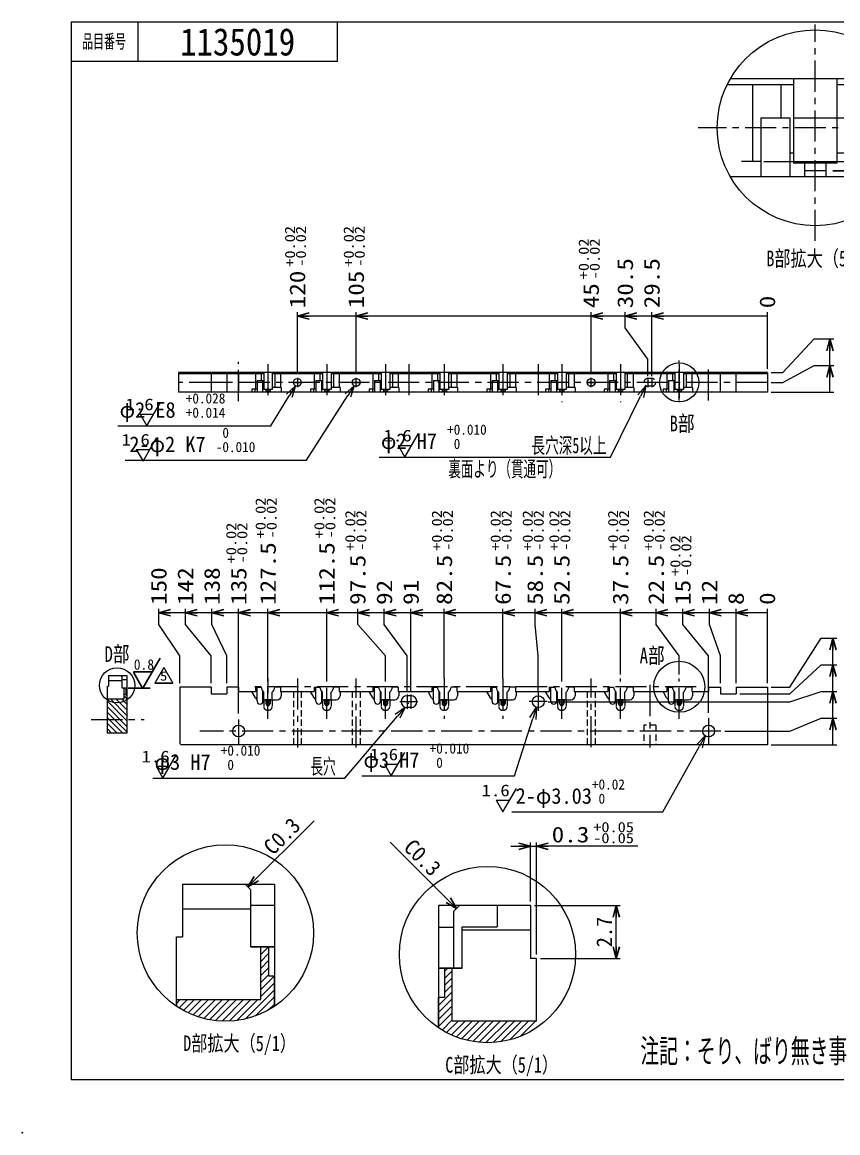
# Model space of a CAD drawing. Header units: millimetres. Extents: x -188 to 219, y -517 to -234.
# Drawn here: x -188.3 to 20, y -517.2 to -233.7 of the extents above; entities that cross this region are included whole.
import ezdxf
from ezdxf.enums import TextEntityAlignment as Align

# ---------------------------------------------------------------- set-up
doc = ezdxf.new("R2010")
doc.units = ezdxf.units.MM
doc.header["$LTSCALE"] = 0.25
doc.header["$PDSIZE"] = 1
doc.linetypes.add('CENTER', pattern=[50.8, 31.75, -6.35, 6.35, -6.35])
doc.linetypes.add('DASHED2', pattern=[9.525, 6.35, -3.175])
for name, color, linetype in [('Layer0020', 7, 'Continuous'), ('Layer0021', 7, 'Continuous'), ('Layer0080', 7, 'Continuous'), ('Layer0124', 7, 'Continuous'), ('Layer0208', 7, 'Continuous'), ('Layer0213', 7, 'Continuous'), ('Layer0224', 7, 'Continuous'), ('Layer0229', 7, 'Continuous'), ('ZUWAKU', 7, 'Continuous')]:
    doc.layers.add(name, color=color, linetype=linetype)
doc.styles.add('dcStyle1', font='', dxfattribs={"width": 0.952381})
doc.styles.add('dcStyle2', font='', dxfattribs={"width": 0.462})
doc.styles.get('dcStyle1').set_extended_font_data('SimSun')
doc.styles.get('dcStyle2').set_extended_font_data('SimSun')

# ---------------------------------------------------------------- blocks, each defined once
blk = doc.blocks.new('_OPEN30')
at = {"color": 0, "linetype": 'ByBlock', "lineweight": -2}
for p, q in [((-1, 0.267949), (0, 0)), ((0, 0), (-1, -0.267949)), ((0, 0), (-1, 0))]:
    blk.add_line(p, q, dxfattribs=at)

msp = doc.modelspace()

# ---------------------------------------------------------------- hatches: boundary and pattern name
h = msp.add_hatch()
h.set_pattern_fill('ANSI31', color=256, scale=0.1, style=0)
edge = h.paths.add_edge_path()
edge.add_line((-126.26, -406.62), (-124.76, -406.62))
edge.add_arc((-124.76, -406.82), 0.2, 90, 180)
edge.add_line((-124.96, -406.82), (-124.96, -407.56))
edge.add_arc((-125.51, -407.56), 0.55, -180, 0, ccw=False)
edge.add_line((-126.06, -407.56), (-126.06, -406.82))
edge.add_arc((-126.26, -406.82), 0.2, 0, 90)
h = msp.add_hatch()
h.set_pattern_fill('ANSI31', color=256, scale=0.1, style=0)
edge = h.paths.add_edge_path()
edge.add_line((-111.26, -406.62), (-109.76, -406.62))
edge.add_arc((-109.76, -406.82), 0.2, 90, 180)
edge.add_line((-109.96, -406.82), (-109.96, -407.56))
edge.add_arc((-110.51, -407.56), 0.55, -180, 0, ccw=False)
edge.add_line((-111.06, -407.56), (-111.06, -406.82))
edge.add_arc((-111.26, -406.82), 0.2, 0, 90)
h = msp.add_hatch()
h.set_pattern_fill('ANSI31', color=256, scale=0.1, style=0)
edge = h.paths.add_edge_path()
edge.add_line((-96.26, -406.62), (-94.76, -406.62))
edge.add_arc((-94.76, -406.82), 0.2, 90, 180)
edge.add_line((-94.96, -406.82), (-94.96, -407.56))
edge.add_arc((-95.51, -407.56), 0.55, -180, 0, ccw=False)
edge.add_line((-96.06, -407.56), (-96.06, -406.82))
edge.add_arc((-96.26, -406.82), 0.2, 0, 90)
h = msp.add_hatch()
h.set_pattern_fill('ANSI31', color=256, scale=0.1, style=0)
edge = h.paths.add_edge_path()
edge.add_line((-81.26, -406.62), (-79.76, -406.62))
edge.add_arc((-79.76, -406.82), 0.2, 90, 180)
edge.add_line((-79.96, -406.82), (-79.96, -407.56))
edge.add_arc((-80.51, -407.56), 0.55, -180, 0, ccw=False)
edge.add_line((-81.06, -407.56), (-81.06, -406.82))
edge.add_arc((-81.26, -406.82), 0.2, 0, 90)
h = msp.add_hatch()
h.set_pattern_fill('ANSI31', color=256, scale=0.1, style=0)
edge = h.paths.add_edge_path()
edge.add_line((-66.26, -406.62), (-64.76, -406.62))
edge.add_arc((-64.76, -406.82), 0.2, 90, 180)
edge.add_line((-64.96, -406.82), (-64.96, -407.56))
edge.add_arc((-65.51, -407.56), 0.55, -180, 0, ccw=False)
edge.add_line((-66.06, -407.56), (-66.06, -406.82))
edge.add_arc((-66.26, -406.82), 0.2, 0, 90)
h = msp.add_hatch()
h.set_pattern_fill('ANSI31', color=256, scale=0.1, style=0)
edge = h.paths.add_edge_path()
edge.add_line((-51.38, -406.62), (-49.76, -406.62))
edge.add_arc((-49.76, -406.82), 0.2, 90, 180)
edge.add_arc((-51.26, -406.82), 0.2, 0, 90)
edge.add_line((-51.06, -406.82), (-51.06, -407.56))
edge.add_line((-49.96, -406.82), (-49.96, -407.56))
edge.add_arc((-50.51, -407.56), 0.55, 180, 360)
h = msp.add_hatch()
h.set_pattern_fill('ANSI31', color=256, scale=0.1, style=0)
edge = h.paths.add_edge_path()
edge.add_line((-36.26, -406.62), (-34.76, -406.62))
edge.add_arc((-34.76, -406.82), 0.2, 90, 180)
edge.add_line((-34.96, -406.82), (-34.96, -407.56))
edge.add_arc((-35.51, -407.56), 0.55, -180, 0, ccw=False)
edge.add_line((-36.06, -407.56), (-36.06, -406.82))
edge.add_arc((-36.26, -406.82), 0.2, 0, 90)
h = msp.add_hatch()
h.set_pattern_fill('ANSI31', color=256, scale=0.1, style=0)
edge = h.paths.add_edge_path()
edge.add_line((-21.26, -406.62), (-19.76, -406.62))
edge.add_arc((-19.76, -406.82), 0.2, 90, 180)
edge.add_line((-19.96, -406.82), (-19.96, -407.56))
edge.add_arc((-20.51, -407.56), 0.55, -180, 0, ccw=False)
edge.add_line((-21.06, -407.56), (-21.06, -406.82))
edge.add_arc((-21.26, -406.82), 0.2, 0, 90)
at = {"layer": 'Layer0208'}
h = msp.add_hatch(dxfattribs=at)
h.set_pattern_fill('ANSI31', color=256, scale=0.4, style=0)
h.set_pattern_definition([(45, (-530.115, -367.8839), (-0.8980256, 0.8980256), [])])
h.paths.add_polyline_path([(-123.88, -484.88), (-123.88, -477.12), (-125.38, -477.12), (-125.38, -469.67), (-127.38, -469.67), (-127.38, -483.17), (-148.88, -483.17), (-148.88, -484.88, 0.303337)])
h = msp.add_hatch(dxfattribs=at)
h.set_pattern_fill('ANSI31', color=256, scale=0.4, style=0)
h.set_pattern_definition([(45, (-538.2065, -373.3775), (-0.8980256, 0.8980256), [])])
h.paths.add_polyline_path([(-78.47, -475.17), (-80.47, -475.17), (-80.47, -482.62), (-81.97, -482.62), (-81.97, -490.37, 0.303337), (-56.97, -490.37), (-56.97, -488.67), (-78.47, -488.67)])

# ---------------------------------------------------------------- linework, layer by layer
at = {"color": 0, "linetype": 'Continuous', "lineweight": 13}
for p, q in [((-118.01, -323.42), (-118.01, -307.69)), ((-103.01, -308.69), (-118.01, -308.69)), ((-103.01, -323.42), (-103.01, -307.69)), ((-43.01, -308.69), (-103.01, -308.69)), ((-43.01, -323.42), (-43.01, -307.69)), ((-34.31, -308.69), (-43.01, -308.69)), ((-34.31, -311.69), (-34.31, -307.69)), ((-27.51, -308.69), (-34.31, -308.69)), ((-27.51, -324), (-27.51, -307.69)), ((1.99, -308.69), (-27.51, -308.69)), ((1.99, -322.12), (1.99, -307.69)), ((-28.51, -319.69), (-34.31, -311.69)), ((5.98, -323.12), (13.98, -314.52)), ((13.98, -314.52), (18.98, -314.52)), ((17.98, -321.32), (17.98, -314.52)), ((-28.51, -324), (-28.51, -319.69)), ((-140.01, -323.12), (-140.01, -328.12)), ((-135.98, -323.12), (-135.98, -328.12)), ((-133.01, -323.12), (-133.01, -328.12)), ((-126.61, -323.12), (-126.61, -327.42)), ((-124.41, -323.12), (-124.41, -327.42)), ((-111.61, -323.12), (-111.61, -327.42)), ((-109.41, -323.12), (-109.41, -327.42)), ((-96.61, -323.12), (-96.61, -327.42)), ((-94.41, -323.12), (-94.41, -327.42)), ((-81.61, -323.12), (-81.61, -327.42)), ((-79.41, -323.12), (-79.41, -327.42)), ((-66.61, -323.12), (-66.61, -327.42)), ((-64.41, -323.12), (-64.41, -327.42)), ((-51.61, -323.12), (-51.61, -327.42)), ((-49.41, -323.12), (-49.41, -327.42)), ((-36.61, -323.12), (-36.61, -327.42)), ((-34.41, -323.12), (-34.41, -327.42)), ((-21.61, -323.12), (-21.61, -327.42)), ((-19.41, -323.12), (-19.41, -327.42)), ((2.99, -323.12), (5.98, -323.12)), ((5.98, -325.62), (13.98, -321.32)), ((13.98, -321.32), (18.98, -321.32)), ((17.98, -328.12), (17.98, -321.32)), ((-126.61, -323.42), (-148.37, -323.42)), ((-128.71, -323.42), (-128.71, -327.35)), ((-128.29, -325.12), (-126.79, -325.12)), ((-128.29, -325.12), (-128.29, -328.12)), ((-127.26, -323.42), (-127.26, -325.12)), ((-126.79, -328.12), (-126.79, -325.12)), ((-111.61, -323.42), (-124.41, -323.42)), ((-123.76, -323.42), (-123.76, -326.92)), ((-122.31, -323.42), (-122.31, -326.92)), ((-118.1, -325.62), (-117.92, -325.62)), ((-118.01, -325.71), (-118.01, -325.53)), ((-113.71, -323.42), (-113.71, -327.35)), ((-113.29, -325.12), (-111.79, -325.12)), ((-113.29, -325.12), (-113.29, -328.12)), ((-112.26, -323.42), (-112.26, -325.12)), ((-111.79, -328.12), (-111.79, -325.12)), ((-96.61, -323.42), (-109.41, -323.42)), ((-108.76, -323.42), (-108.76, -326.92)), ((-107.31, -323.42), (-107.31, -326.92)), ((-103.1, -325.62), (-102.92, -325.62)), ((-103.01, -325.71), (-103.01, -325.53)), ((-98.71, -323.42), (-98.71, -327.35)), ((-98.29, -325.12), (-96.79, -325.12)), ((-98.29, -325.12), (-98.29, -328.12)), ((-97.26, -323.42), (-97.26, -325.12)), ((-96.79, -328.12), (-96.79, -325.12)), ((-81.61, -323.42), (-94.41, -323.42)), ((-93.76, -323.42), (-93.76, -326.92)), ((-92.31, -323.42), (-92.31, -326.92)), ((-83.71, -323.42), (-83.71, -327.35)), ((-83.29, -325.12), (-81.79, -325.12)), ((-83.29, -325.12), (-83.29, -328.12)), ((-82.26, -323.42), (-82.26, -325.12)), ((-81.79, -328.12), (-81.79, -325.12)), ((-66.61, -323.42), (-79.41, -323.42)), ((-78.76, -323.42), (-78.76, -326.92)), ((-77.31, -323.42), (-77.31, -326.92)), ((-68.71, -323.42), (-68.71, -327.35)), ((-68.29, -325.12), (-66.79, -325.12)), ((-68.29, -325.12), (-68.29, -328.12)), ((-67.26, -323.42), (-67.26, -325.12)), ((-66.79, -328.12), (-66.79, -325.12)), ((-51.61, -323.42), (-64.41, -323.42)), ((-63.76, -323.42), (-63.76, -326.92)), ((-62.31, -323.42), (-62.31, -326.92)), ((-53.71, -323.42), (-53.71, -327.35)), ((-53.29, -325.12), (-51.79, -325.12)), ((-53.29, -325.12), (-53.29, -328.12)), ((-52.26, -323.42), (-52.26, -325.12)), ((-51.79, -328.12), (-51.79, -325.12)), ((-36.61, -323.42), (-49.41, -323.42)), ((-48.76, -323.42), (-48.76, -326.92)), ((-47.31, -323.42), (-47.31, -326.92)), ((-38.71, -323.42), (-38.71, -327.35)), ((-38.29, -325.12), (-36.79, -325.12)), ((-38.29, -325.12), (-38.29, -328.12)), ((-37.26, -323.42), (-37.26, -325.12)), ((-36.79, -328.12), (-36.79, -325.12)), ((-21.61, -323.42), (-34.41, -323.42)), ((-33.76, -323.42), (-33.76, -326.92)), ((-32.31, -323.42), (-32.31, -326.92)), ((-28.67, -325.58), (-28.49, -325.58)), ((-28.58, -325.67), (-28.58, -325.49)), ((-23.71, -323.42), (-23.71, -327.35)), ((-23.29, -325.12), (-21.79, -325.12)), ((-23.29, -325.12), (-23.29, -328.12)), ((-22.26, -323.42), (-22.26, -325.12)), ((-21.79, -328.12), (-21.79, -325.12)), ((1.99, -323.42), (-19.41, -323.42)), ((-18.76, -323.42), (-18.76, -326.92)), ((-17.31, -323.42), (-17.31, -326.92)), ((-13.01, -328.12), (-13.01, -323.42)), ((-10.01, -328.12), (-10.01, -323.42)), ((-5.98, -328.12), (-5.98, -323.42)), ((2.99, -325.62), (5.98, -325.62)), ((-128.29, -327.35), (-129.65, -327.35)), ((-126.61, -326.92), (-126.79, -326.92)), ((-124.41, -327.42), (-126.61, -327.42)), ((-126.06, -327.42), (-126.06, -328.12)), ((-124.96, -327.42), (-124.96, -328.12)), ((-122.11, -326.92), (-124.41, -326.92)), ((-122.11, -326.92), (-122.11, -328.12)), ((-113.29, -327.35), (-114.65, -327.35)), ((-111.61, -326.92), (-111.79, -326.92)), ((-109.41, -327.42), (-111.61, -327.42)), ((-111.06, -327.42), (-111.06, -328.12)), ((-109.96, -327.42), (-109.96, -328.12)), ((-107.11, -326.92), (-109.41, -326.92)), ((-107.11, -326.92), (-107.11, -328.12)), ((-98.29, -327.35), (-99.65, -327.35)), ((-96.61, -326.92), (-96.79, -326.92)), ((-94.41, -327.42), (-96.61, -327.42)), ((-96.06, -327.42), (-96.06, -328.12)), ((-94.96, -327.42), (-94.96, -328.12)), ((-92.11, -326.92), (-94.41, -326.92)), ((-92.11, -326.92), (-92.11, -328.12)), ((-83.29, -327.35), (-84.65, -327.35)), ((-81.61, -326.92), (-81.79, -326.92)), ((-79.41, -327.42), (-81.61, -327.42)), ((-81.06, -327.42), (-81.06, -328.12)), ((-79.96, -327.42), (-79.96, -328.12)), ((-77.11, -326.92), (-79.41, -326.92)), ((-77.11, -326.92), (-77.11, -328.12)), ((-68.29, -327.35), (-69.65, -327.35)), ((-66.61, -326.92), (-66.79, -326.92)), ((-64.41, -327.42), (-66.61, -327.42)), ((-66.06, -327.42), (-66.06, -328.12)), ((-64.96, -327.42), (-64.96, -328.12)), ((-62.11, -326.92), (-64.41, -326.92)), ((-62.11, -326.92), (-62.11, -328.12)), ((-53.29, -327.35), (-54.65, -327.35)), ((-51.61, -326.92), (-51.79, -326.92)), ((-49.41, -327.42), (-51.61, -327.42)), ((-51.06, -327.42), (-51.06, -328.12)), ((-49.96, -327.42), (-49.96, -328.12)), ((-47.11, -326.92), (-49.41, -326.92)), ((-47.11, -326.92), (-47.11, -328.12)), ((-38.29, -327.35), (-39.65, -327.35)), ((-36.61, -326.92), (-36.79, -326.92)), ((-34.41, -327.42), (-36.61, -327.42)), ((-36.06, -327.42), (-36.06, -328.12)), ((-34.96, -327.42), (-34.96, -328.12)), ((-32.11, -326.92), (-34.41, -326.92)), ((-32.11, -326.92), (-32.11, -328.12)), ((-23.29, -327.35), (-24.65, -327.35)), ((-21.61, -326.92), (-21.79, -326.92)), ((-19.41, -327.42), (-21.61, -327.42)), ((-21.06, -327.42), (-21.06, -328.12)), ((-19.96, -327.42), (-19.96, -328.12)), ((-17.11, -326.92), (-19.41, -326.92)), ((-17.11, -326.92), (-17.11, -328.12)), ((2.99, -328.12), (18.98, -328.12)), ((-156.42, -336.73), (-152.95, -330.73)), ((-124.82, -336.73), (-120.1, -329.03)), ((-115.67, -345.5), (-105.16, -328.99)), ((-38.09, -344.7), (-30.36, -329.16)), ((-158.15, -333.73), (-156.42, -336.73)), ((-158.15, -333.73), (-154.69, -333.73)), ((-163.87, -336.73), (-124.82, -336.73)), ((-157.41, -345.75), (-153.95, -339.75)), ((-90.54, -344.7), (-87.07, -338.7)), ((-159.14, -342.75), (-157.41, -345.75)), ((-159.14, -342.75), (-155.68, -342.75)), ((-92.27, -341.7), (-90.54, -344.7)), ((-92.27, -341.7), (-88.81, -341.7)), ((-162.02, -345.5), (-115.67, -345.5)), ((-97.11, -344.7), (-38.09, -344.7)), ((-153.41, -387.42), (-153.41, -383.42)), ((-146.61, -384.42), (-153.41, -384.42)), ((-146.61, -387.42), (-146.61, -383.42)), ((-139.81, -384.42), (-146.61, -384.42)), ((-139.81, -387.42), (-139.81, -383.42)), ((-133.01, -384.42), (-139.81, -384.42)), ((-133.01, -410.13), (-133.01, -383.42)), ((-125.51, -384.42), (-133.01, -384.42)), ((-125.51, -401.19), (-125.51, -383.42)), ((-110.51, -384.42), (-125.51, -384.42)), ((-110.51, -401.19), (-110.51, -383.42)), ((-102.61, -384.42), (-110.51, -384.42)), ((-102.61, -387.42), (-102.61, -383.42)), ((-95.81, -384.42), (-102.61, -384.42)), ((-95.81, -387.42), (-95.81, -383.42)), ((-89.01, -384.42), (-95.81, -384.42)), ((-89.01, -404.32), (-89.01, -383.42)), ((-80.51, -384.42), (-89.01, -384.42)), ((-80.51, -401.19), (-80.51, -383.42)), ((-65.51, -384.42), (-80.51, -384.42)), ((-65.51, -401.19), (-65.51, -383.42)), ((-57.31, -384.42), (-65.51, -384.42)), ((-57.31, -387.42), (-57.31, -383.42)), ((-50.51, -384.42), (-57.31, -384.42)), ((-50.51, -401.19), (-50.51, -383.42)), ((-35.51, -384.42), (-50.51, -384.42)), ((-35.51, -400.19), (-35.51, -383.42)), ((-26.41, -384.42), (-35.51, -384.42)), ((-26.41, -387.42), (-26.41, -383.42)), ((-19.61, -384.42), (-26.41, -384.42)), ((-19.61, -387.42), (-19.61, -383.42)), ((-12.81, -384.42), (-19.61, -384.42)), ((-12.81, -387.42), (-12.81, -383.42)), ((-6.01, -384.42), (-12.81, -384.42)), ((-6.01, -402.42), (-6.01, -383.42)), ((1.99, -384.42), (-6.01, -384.42)), ((1.99, -402.42), (1.99, -383.42)), ((-148.01, -395.42), (-153.41, -387.42)), ((-140.01, -395.42), (-146.61, -387.42)), ((-136.01, -395.42), (-139.81, -387.42)), ((-95.51, -395.42), (-102.61, -387.42)), ((-90.01, -395.42), (-95.81, -387.42)), ((-56.51, -395.42), (-57.31, -387.42)), ((-20.51, -395.42), (-26.41, -387.42)), ((-13.01, -395.42), (-19.61, -387.42)), ((-10.01, -395.42), (-12.81, -387.42)), ((7.75, -403.42), (15.75, -390.92)), ((15.75, -390.92), (19.75, -390.92)), ((18.75, -397.72), (18.75, -390.92)), ((-148.01, -402.42), (-148.01, -395.42)), ((-140.01, -402.42), (-140.01, -395.42)), ((-136.01, -402.42), (-136.01, -395.42)), ((-95.51, -401.19), (-95.51, -395.42)), ((-90.01, -404.32), (-90.01, -395.42)), ((-56.51, -404.32), (-56.51, -395.42)), ((-20.51, -400.19), (-20.51, -395.42)), ((-13.01, -409.97), (-13.01, -395.42)), ((-10.01, -402.42), (-10.01, -395.42)), ((7.75, -405.12), (15.75, -397.72)), ((15.75, -397.72), (19.75, -397.72)), ((18.75, -404.52), (18.75, -397.72)), ((-161.53, -401.58), (-162.73, -401.58)), ((-166.53, -403.18), (-166.23, -403.18)), ((-5.01, -405.12), (7.75, -405.12)), ((2.99, -403.42), (7.75, -403.42)), ((7.75, -407.12), (15.75, -404.52)), ((15.75, -404.52), (19.75, -404.52)), ((18.75, -411.32), (18.75, -404.52)), ((-89.69, -407.47), (-89.51, -407.47)), ((-89.6, -407.56), (-89.6, -407.38)), ((-56.6, -407.1), (-56.42, -407.1)), ((-56.51, -407.19), (-56.51, -407.01)), ((-54.01, -407.12), (7.75, -407.12)), ((-105.88, -426.62), (-92.45, -410.82)), ((-62.55, -426.09), (-57.88, -411.4)), ((7.75, -414.62), (15.75, -411.32)), ((15.75, -411.32), (19.75, -411.32)), ((18.75, -418.12), (18.75, -411.32)), ((-8.89, -414.62), (7.75, -414.62)), ((2.99, -418.12), (19.75, -418.12)), ((-152.34, -426.62), (-148.87, -420.62)), ((-94.02, -426.09), (-90.56, -420.09)), ((-154.07, -423.62), (-152.34, -426.62)), ((-154.07, -423.62), (-150.61, -423.62)), ((-95.75, -423.09), (-94.02, -426.09)), ((-95.75, -423.09), (-92.29, -423.09)), ((-154.9, -426.62), (-105.88, -426.62)), ((-101.57, -426.09), (-62.55, -426.09)), ((-65.53, -435.27), (-62.06, -429.27)), ((-67.26, -432.27), (-65.53, -435.27)), ((-67.26, -432.27), (-63.79, -432.27))]:
    msp.add_line(p, q, dxfattribs=at)
at = {"color": 0, "linetype": 'CENTER', "lineweight": 13}
for p, q in [((-125.51, -320.93), (-125.51, -330.37)), ((-110.51, -320.93), (-110.51, -330.37)), ((-95.51, -320.93), (-95.51, -330.37)), ((-89.51, -320.93), (-89.51, -330.37)), ((-80.51, -320.93), (-80.51, -330.37)), ((-65.51, -320.93), (-65.51, -330.37)), ((-56.51, -320.93), (-56.51, -330.37)), ((-50.51, -320.93), (-50.51, -330.63)), ((-35.51, -320.93), (-35.51, -330.63)), ((-35.51, -320.93), (-35.51, -330.63)), ((-20.51, -320.93), (-20.51, -330.63)), ((-16.15, -403.32), (-130.36, -403.32))]:
    msp.add_line(p, q, dxfattribs=at)
for p, q in [((-157.44, -403.68), (-153.02, -396.02)), ((-155.02, -399.49), (-159.86, -399.49)), ((-159.86, -399.62), (-157.44, -403.81)), ((-161.18, -403.68), (-155.63, -403.68)), ((-126.26, -406.62), (-124.76, -406.62)), ((-111.26, -406.62), (-109.76, -406.62)), ((-96.26, -406.62), (-94.76, -406.62)), ((-81.26, -406.62), (-79.76, -406.62)), ((-66.26, -406.62), (-64.76, -406.62)), ((-51.38, -406.62), (-49.76, -406.62)), ((-36.26, -406.62), (-34.76, -406.62)), ((-21.26, -406.62), (-19.76, -406.62))]:
    msp.add_line(p, q)
at = {"color": 0, "linetype": 'DASHED2', "lineweight": 13}
msp.add_line((-26.51, -413.12), (-29.51, -413.12), dxfattribs=at)
at = {"color": 0, "linetype": 'Continuous', "lineweight": 13}
for centre, radius in [((-20.51, -325.62), 5), ((-20.51, -403.32), 6.5), ((-164.04, -402.95), 4.5)]:
    msp.add_circle(centre, radius, dxfattribs=at)
for centre in [(-127.54, -407.02), (-112.54, -407.02), (-97.54, -407.02), (-82.54, -407.02), (-67.54, -407.02), (-52.54, -407.02), (-37.54, -407.02), (-22.54, -407.02)]:
    msp.add_arc(centre, 0.75, 180, 0, dxfattribs=at)
at = {"layer": 'Layer0020', "color": 0, "linetype": 'CENTER', "lineweight": 13}
for p, q in [((-90.01, -405.32), (-90.01, -408.92)), ((-89.01, -405.32), (-89.01, -408.92)), ((-87.21, -407.12), (-91.81, -407.12))]:
    msp.add_line(p, q, dxfattribs=at)
at = {"layer": 'Layer0020', "color": 0, "linetype": 'Continuous', "lineweight": 18}
for p, q in [((-89.01, -405.62), (-90.01, -405.62)), ((-89.01, -408.62), (-90.01, -408.62))]:
    msp.add_line(p, q, dxfattribs=at)
for centre, start, end in [((-90.01, -407.12), 90, 270), ((-89.01, -407.12), 270, 90)]:
    msp.add_arc(centre, 1.5, start, end, dxfattribs=at)
at = {"layer": 'Layer0021', "color": 0, "linetype": 'CENTER', "lineweight": 13}
for p, q in [((-133.01, -330.37), (-133.01, -320.35)), ((-20.51, -330.24), (-20.51, -320)), ((-20.51, -321.67), (-20.51, -330.24)), ((-13.01, -330.24), (-13.01, -320.83)), ((-134.78, -325.62), (-140.87, -325.62)), ((-119.21, -325.62), (-116.81, -325.62)), ((-118.01, -324.42), (-118.01, -326.82)), ((-104.21, -325.62), (-101.81, -325.62)), ((-103.01, -326.82), (-103.01, -324.42)), ((-44.21, -325.62), (-41.81, -325.62)), ((-43.01, -326.82), (-43.01, -324.42)), ((-26.31, -325.62), (-29.71, -325.62)), ((-28.51, -324.42), (-28.51, -326.82)), ((-27.51, -324.42), (-27.51, -326.82)), ((-125.51, -401.19), (-125.51, -405.04)), ((-56.51, -404.78), (-56.51, -409.42)), ((-54.19, -407.1), (-58.83, -407.1)), ((-170.62, -411.68), (-157.13, -411.68)), ((-133.01, -411.63), (-133.01, -418.12)), ((-13.01, -411.32), (-13.01, -418.12)), ((-9.89, -414.62), (-142.9, -414.62))]:
    msp.add_line(p, q, dxfattribs=at)
at = {"layer": 'Layer0021', "color": 0, "linetype": 'DASHED2', "lineweight": 18}
for p, q in [((-27.51, -324.62), (-28.51, -324.62)), ((-27.51, -326.62), (-28.51, -326.62)), ((-119.01, -404.52), (-119.01, -418.12)), ((-117.01, -404.52), (-117.01, -418.12)), ((-104.01, -404.52), (-104.01, -418.12)), ((-102.01, -404.52), (-102.01, -418.12)), ((-44.01, -404.52), (-44.01, -418.12)), ((-42.01, -404.52), (-42.01, -418.12)), ((-126.61, -406.62), (-126.61, -408.32)), ((-124.41, -406.62), (-124.41, -408.32)), ((-111.61, -406.62), (-111.61, -408.32)), ((-109.41, -406.62), (-109.41, -408.32)), ((-96.61, -406.62), (-96.61, -408.32)), ((-94.41, -406.62), (-94.41, -408.32)), ((-81.61, -406.62), (-81.61, -408.32)), ((-79.41, -406.62), (-79.41, -408.32)), ((-66.61, -406.62), (-66.61, -408.32)), ((-64.41, -406.62), (-64.41, -408.32)), ((-51.61, -406.62), (-51.61, -408.32)), ((-49.41, -406.62), (-49.41, -408.32)), ((-36.61, -406.62), (-36.61, -408.32)), ((-34.41, -406.62), (-34.41, -408.32)), ((-21.61, -406.62), (-21.61, -408.32)), ((-19.41, -406.62), (-19.41, -408.32)), ((-125.41, -409.32), (-125.61, -409.32)), ((-110.41, -409.32), (-110.61, -409.32)), ((-95.41, -409.32), (-95.61, -409.32)), ((-80.41, -409.32), (-80.61, -409.32)), ((-65.41, -409.32), (-65.61, -409.32)), ((-50.41, -409.32), (-50.61, -409.32)), ((-35.41, -409.32), (-35.61, -409.32)), ((-20.41, -409.32), (-20.61, -409.32)), ((-29.51, -413.12), (-29.51, -418.12)), ((-26.51, -413.12), (-26.51, -418.12))]:
    msp.add_line(p, q, dxfattribs=at)
at = {"layer": 'Layer0021', "color": 0, "linetype": 'Continuous', "lineweight": 13}
for p, q in [((-129.65, -327.35), (-129.65, -328.12)), ((-128.86, -327.35), (-128.86, -328.12)), ((-114.65, -327.35), (-114.65, -328.12)), ((-113.86, -327.35), (-113.86, -328.12)), ((-99.65, -327.35), (-99.65, -328.12)), ((-98.86, -327.35), (-98.86, -328.12)), ((-84.65, -327.35), (-84.65, -328.12)), ((-83.86, -327.35), (-83.86, -328.12)), ((-69.65, -327.35), (-69.65, -328.12)), ((-68.86, -327.35), (-68.86, -328.12)), ((-54.65, -327.35), (-54.65, -328.12)), ((-53.86, -327.35), (-53.86, -328.12)), ((-39.65, -327.35), (-39.65, -328.12)), ((-38.86, -327.35), (-38.86, -328.12)), ((-24.65, -327.35), (-24.65, -328.12)), ((-23.86, -327.35), (-23.86, -328.12)), ((-166.23, -400.48), (-161.53, -400.48)), ((-166.23, -400.48), (-166.23, -403.18)), ((-166.23, -401.74), (-162.73, -401.74)), ((-140.01, -403.42), (-140.01, -405.12)), ((-140.01, -405.12), (-136.01, -405.12)), ((-136.01, -403.42), (-136.01, -405.12)), ((-133.01, -403.42), (-133.01, -404.52)), ((-128.72, -406.12), (-129.65, -404.52)), ((-128.71, -403.42), (-128.71, -404.52)), ((-128.29, -407.02), (-128.29, -403.42)), ((-126.79, -407.02), (-126.79, -404.51)), ((-122.31, -403.42), (-122.31, -404.52)), ((-122.11, -404.72), (-121.91, -404.52)), ((-122.11, -404.72), (-122.11, -405.62)), ((-113.72, -406.12), (-114.65, -404.52)), ((-113.71, -403.42), (-113.71, -404.52)), ((-113.29, -407.02), (-113.29, -403.42)), ((-111.79, -407.02), (-111.79, -404.51)), ((-107.31, -403.42), (-107.31, -404.52)), ((-107.11, -404.72), (-106.91, -404.52)), ((-107.11, -404.72), (-107.11, -405.62)), ((-98.72, -406.12), (-99.65, -404.52)), ((-98.71, -403.42), (-98.71, -404.52)), ((-98.29, -407.02), (-98.29, -403.42)), ((-96.79, -407.02), (-96.79, -404.51)), ((-92.31, -403.42), (-92.31, -404.52)), ((-92.11, -404.72), (-91.91, -404.52)), ((-92.11, -404.72), (-92.11, -405.62)), ((-83.72, -406.12), (-84.65, -404.52)), ((-83.71, -403.42), (-83.71, -404.52)), ((-83.29, -407.02), (-83.29, -403.42)), ((-81.79, -407.02), (-81.79, -404.51)), ((-77.31, -403.42), (-77.31, -404.52)), ((-77.11, -404.72), (-76.91, -404.52)), ((-77.11, -404.72), (-77.11, -405.62)), ((-68.72, -406.12), (-69.65, -404.52)), ((-68.71, -403.42), (-68.71, -404.52)), ((-68.29, -407.02), (-68.29, -403.42)), ((-66.79, -407.02), (-66.79, -404.51)), ((-62.31, -403.42), (-62.31, -404.52)), ((-62.11, -404.72), (-61.91, -404.52)), ((-62.11, -404.72), (-62.11, -405.62)), ((-53.72, -406.12), (-54.65, -404.52)), ((-53.71, -403.42), (-53.71, -404.52)), ((-53.29, -407.02), (-53.29, -403.42)), ((-51.79, -407.02), (-51.79, -404.51)), ((-47.31, -403.42), (-47.31, -404.52)), ((-47.11, -404.72), (-46.91, -404.52)), ((-47.11, -404.72), (-47.11, -405.62)), ((-38.72, -406.12), (-39.65, -404.52)), ((-38.71, -403.42), (-38.71, -404.52)), ((-38.29, -407.02), (-38.29, -403.42)), ((-36.79, -407.02), (-36.79, -404.51)), ((-32.31, -403.42), (-32.31, -404.52)), ((-32.11, -404.72), (-31.91, -404.52)), ((-32.11, -404.72), (-32.11, -405.62)), ((-23.72, -406.12), (-24.65, -404.52)), ((-23.71, -403.42), (-23.71, -404.52)), ((-23.29, -407.02), (-23.29, -403.42)), ((-21.79, -407.02), (-21.79, -404.51)), ((-17.31, -403.42), (-17.31, -404.52)), ((-17.11, -404.72), (-16.91, -404.52)), ((-17.11, -404.72), (-17.11, -405.62)), ((-13.01, -403.42), (-13.01, -404.52)), ((-10.01, -403.42), (-10.01, -405.12)), ((-10.01, -405.12), (-6.01, -405.12)), ((-6.01, -403.42), (-6.01, -405.12)), ((-126.61, -406.62), (-126.26, -406.62)), ((-126.06, -406.82), (-126.06, -407.56)), ((-124.96, -406.82), (-124.96, -407.56)), ((-124.76, -406.62), (-123.11, -406.62)), ((-111.61, -406.62), (-111.26, -406.62)), ((-111.06, -406.82), (-111.06, -407.56)), ((-109.96, -406.82), (-109.96, -407.56)), ((-109.76, -406.62), (-108.11, -406.62)), ((-96.61, -406.62), (-96.26, -406.62)), ((-96.06, -406.82), (-96.06, -407.56)), ((-94.96, -406.82), (-94.96, -407.56)), ((-94.76, -406.62), (-93.11, -406.62)), ((-81.61, -406.62), (-81.26, -406.62)), ((-81.06, -406.82), (-81.06, -407.56)), ((-79.96, -406.82), (-79.96, -407.56)), ((-79.76, -406.62), (-78.11, -406.62)), ((-66.61, -406.62), (-66.26, -406.62)), ((-66.06, -406.82), (-66.06, -407.56)), ((-64.96, -406.82), (-64.96, -407.56)), ((-64.76, -406.62), (-63.11, -406.62)), ((-51.61, -406.62), (-51.26, -406.62)), ((-51.06, -406.82), (-51.06, -407.56)), ((-49.96, -406.82), (-49.96, -407.56)), ((-49.76, -406.62), (-48.11, -406.62)), ((-36.61, -406.62), (-36.26, -406.62)), ((-36.06, -406.82), (-36.06, -407.56)), ((-34.96, -406.82), (-34.96, -407.56)), ((-34.76, -406.62), (-33.11, -406.62)), ((-21.61, -406.62), (-21.26, -406.62)), ((-21.06, -406.82), (-21.06, -407.56)), ((-19.96, -406.82), (-19.96, -407.56)), ((-19.76, -406.62), (-18.11, -406.62)), ((-13.23, -414.54), (-13.05, -414.54)), ((-13.14, -414.63), (-13.14, -414.45)), ((-24.73, -435.27), (-15.34, -418.48)), ((-63.24, -435.27), (-24.73, -435.27))]:
    msp.add_line(p, q, dxfattribs=at)
at = {"layer": 'Layer0021', "color": 0, "linetype": 'Continuous', "lineweight": 18}
for p, q in [((-162.73, -400.78), (-163.03, -400.48)), ((-162.73, -403.68), (-162.73, -400.78)), ((-161.53, -400.48), (-161.53, -415.18)), ((-166.53, -415.18), (-166.53, -403.18)), ((-161.53, -403.68), (-162.73, -403.68)), ((-162.23, -406.38), (-162.23, -403.68)), ((-162.23, -405.17), (-161.83, -405.17)), ((-161.83, -403.68), (-161.83, -405.17)), ((-148.01, -403.42), (-148.01, -417.82)), ((-140.01, -403.42), (-148.01, -403.42)), ((-133.01, -403.42), (-136.01, -403.42)), ((-133.01, -404.52), (-128.71, -404.52)), ((-128.71, -403.42), (-127.26, -403.42)), ((-126.61, -406.62), (-126.61, -404.68)), ((-124.41, -406.62), (-124.41, -404.68)), ((-122.31, -403.42), (-123.76, -403.42)), ((-122.31, -404.52), (-113.71, -404.52)), ((-113.71, -403.42), (-112.26, -403.42)), ((-111.61, -406.62), (-111.61, -404.68)), ((-109.41, -406.62), (-109.41, -404.68)), ((-107.31, -403.42), (-108.76, -403.42)), ((-107.31, -404.52), (-98.71, -404.52)), ((-98.71, -403.42), (-97.26, -403.42)), ((-96.61, -406.62), (-96.61, -404.68)), ((-94.41, -406.62), (-94.41, -404.68)), ((-92.31, -403.42), (-93.76, -403.42)), ((-92.31, -404.52), (-83.71, -404.52)), ((-83.71, -403.42), (-82.26, -403.42)), ((-81.61, -406.62), (-81.61, -404.68)), ((-79.41, -406.62), (-79.41, -404.68)), ((-77.31, -403.42), (-78.76, -403.42)), ((-77.31, -404.52), (-68.71, -404.52)), ((-68.71, -403.42), (-67.26, -403.42)), ((-66.61, -406.62), (-66.61, -404.68)), ((-64.41, -406.62), (-64.41, -404.68)), ((-62.31, -403.42), (-63.76, -403.42)), ((-62.31, -404.52), (-53.71, -404.52)), ((-53.71, -403.42), (-52.26, -403.42)), ((-51.61, -406.62), (-51.61, -404.68)), ((-49.41, -406.62), (-49.41, -404.68)), ((-47.31, -403.42), (-48.76, -403.42)), ((-47.31, -404.52), (-38.71, -404.52)), ((-38.71, -403.42), (-37.26, -403.42)), ((-36.61, -406.62), (-36.61, -404.68)), ((-34.41, -406.62), (-34.41, -404.68)), ((-32.31, -403.42), (-33.76, -403.42)), ((-32.31, -404.52), (-23.71, -404.52)), ((-23.71, -403.42), (-22.26, -403.42)), ((-21.61, -406.62), (-21.61, -404.68)), ((-19.41, -406.62), (-19.41, -404.68)), ((-17.31, -403.42), (-18.76, -403.42)), ((-17.31, -404.52), (-13.01, -404.52)), ((-13.01, -403.42), (-10.01, -403.42)), ((-6.01, -403.42), (1.99, -403.42)), ((1.99, -403.42), (1.99, -418.12)), ((-166.53, -406.38), (-162.23, -406.38)), ((-161.53, -415.18), (-166.53, -415.18)), ((-147.71, -418.12), (-148.01, -417.82)), ((1.99, -418.12), (-147.71, -418.12))]:
    msp.add_line(p, q, dxfattribs=at)
at = {"layer": 'Layer0021', "color": 0, "linetype": 'CENTER', "lineweight": 18}
for p, q in [((-118.01, -401.19), (-118.01, -418.82)), ((-103.01, -418.82), (-103.01, -401.19)), ((-43.01, -418.76), (-43.01, -401.19)), ((-28.01, -402.86), (-28.01, -418.82))]:
    msp.add_line(p, q, dxfattribs=at)
at = {"layer": 'Layer0021', "color": 9, "linetype": 'Continuous', "lineweight": 18}
for p, q in [((-161.53, -405.66), (-162.02, -405.17)), ((-161.53, -404.26), (-161.83, -403.96)), ((-161.53, -404.96), (-161.83, -404.66)), ((-161.53, -412.02), (-166.53, -407.02)), ((-161.53, -410.61), (-165.76, -406.38)), ((-161.53, -409.19), (-164.34, -406.38)), ((-161.53, -407.78), (-162.93, -406.38)), ((-161.53, -406.36), (-162.23, -405.66)), ((-161.53, -413.43), (-166.53, -408.43)), ((-161.53, -414.85), (-166.53, -409.85)), ((-162.61, -415.18), (-166.53, -411.26)), ((-164.03, -415.18), (-166.53, -412.68)), ((-165.44, -415.18), (-166.53, -414.09))]:
    msp.add_line(p, q, dxfattribs=at)
at = {"layer": 'Layer0021', "color": 0, "linetype": 'Continuous', "lineweight": 18}
for centre in [(-118.01, -325.62), (-103.01, -325.62), (-43.01, -325.62)]:
    msp.add_circle(centre, 1, dxfattribs=at)
at = {"layer": 'Layer0021', "color": 0, "linetype": 'Continuous', "lineweight": 13}
for centre in [(-56.51, -407.1), (-133.01, -414.62), (-13.01, -414.62)]:
    msp.add_circle(centre, 1.51, dxfattribs=at)
at = {"layer": 'Layer0021', "color": 0, "linetype": 'DASHED2', "lineweight": 18}
for centre, start, end in [((-28.51, -325.62), 90, 270), ((-27.51, -325.62), 270, 90), ((-125.61, -408.32), 180, 270), ((-125.41, -408.32), 270, 0), ((-110.61, -408.32), 180, 270), ((-110.41, -408.32), 270, 0), ((-95.61, -408.32), 180, 270), ((-95.41, -408.32), 270, 0), ((-80.61, -408.32), 180, 270), ((-80.41, -408.32), 270, 0), ((-65.61, -408.32), 180, 270), ((-65.41, -408.32), 270, 0), ((-50.61, -408.32), 180, 270), ((-50.41, -408.32), 270, 0), ((-35.61, -408.32), 180, 270), ((-35.41, -408.32), 270, 0), ((-20.61, -408.32), 180, 270), ((-20.41, -408.32), 270, 0)]:
    msp.add_arc(centre, 1, start, end, dxfattribs=at)
at = {"layer": 'Layer0021', "color": 0, "linetype": 'Continuous', "lineweight": 13}
for centre, radius, start, end in [((-125.51, -403.32), 1.75, 183.2758, 231.0552), ((-125.51, -403.32), 1.75, 308.9448, 356.7242), ((-110.51, -403.32), 1.75, 183.2758, 231.0552), ((-110.51, -403.32), 1.75, 308.9448, 356.7242), ((-95.51, -403.32), 1.75, 183.2758, 231.0552), ((-95.51, -403.32), 1.75, 308.9448, 356.7242), ((-80.51, -403.32), 1.75, 183.2758, 231.0552), ((-80.51, -403.32), 1.75, 308.9448, 356.7242), ((-65.51, -403.32), 1.75, 183.2758, 231.0552), ((-65.51, -403.32), 1.75, 308.9448, 356.7242), ((-50.51, -403.32), 1.75, 183.2758, 231.0552), ((-50.51, -403.32), 1.75, 308.9448, 356.7242), ((-35.51, -403.32), 1.75, 183.2758, 231.0552), ((-35.51, -403.32), 1.75, 308.9448, 356.7242), ((-20.51, -403.32), 1.75, 183.2758, 231.0552), ((-20.51, -403.32), 1.75, 308.9448, 356.7242), ((-127.86, -405.62), 1, 210, 244.5324), ((-126.59, -406.82), 0.2, 90, 180), ((-126.26, -406.82), 0.2, 0, 90), ((-125.51, -407.56), 0.55, 180, 0), ((-124.76, -406.82), 0.2, 90, 180), ((-123.11, -405.62), 1, 270, 0), ((-112.86, -405.62), 1, 210, 244.5324), ((-111.59, -406.82), 0.2, 90, 180), ((-111.26, -406.82), 0.2, 0, 90), ((-110.51, -407.56), 0.55, 180, 0), ((-109.76, -406.82), 0.2, 90, 180), ((-108.11, -405.62), 1, 270, 0), ((-97.86, -405.62), 1, 210, 244.5324), ((-96.59, -406.82), 0.2, 90, 180), ((-96.26, -406.82), 0.2, 0, 90), ((-95.51, -407.56), 0.55, 180, 0), ((-94.76, -406.82), 0.2, 90, 180), ((-93.11, -405.62), 1, 270, 0), ((-82.86, -405.62), 1, 210, 244.5324), ((-81.59, -406.82), 0.2, 90, 180), ((-81.26, -406.82), 0.2, 0, 90), ((-80.51, -407.56), 0.55, 180, 0), ((-79.76, -406.82), 0.2, 90, 180), ((-78.11, -405.62), 1, 270, 0), ((-67.86, -405.62), 1, 210, 244.5324), ((-66.59, -406.82), 0.2, 90, 180), ((-66.26, -406.82), 0.2, 0, 90), ((-65.51, -407.56), 0.55, 180, 0), ((-64.76, -406.82), 0.2, 90, 180), ((-63.11, -405.62), 1, 270, 0), ((-52.86, -405.62), 1, 210, 244.5324), ((-51.59, -406.82), 0.2, 90, 180), ((-51.26, -406.82), 0.2, 0, 90), ((-50.51, -407.56), 0.55, 180, 0), ((-49.76, -406.82), 0.2, 90, 180), ((-48.11, -405.62), 1, 270, 0), ((-37.86, -405.62), 1, 210, 244.5324), ((-36.59, -406.82), 0.2, 90, 180), ((-36.26, -406.82), 0.2, 0, 90), ((-35.51, -407.56), 0.55, 180, 0), ((-34.76, -406.82), 0.2, 90, 180), ((-33.11, -405.62), 1, 270, 0), ((-22.86, -405.62), 1, 210, 244.5324), ((-21.59, -406.82), 0.2, 90, 180), ((-21.26, -406.82), 0.2, 0, 90), ((-20.51, -407.56), 0.55, 180, 0), ((-19.76, -406.82), 0.2, 90, 180), ((-18.11, -405.62), 1, 270, 0)]:
    msp.add_arc(centre, radius, start, end, dxfattribs=at)
at = {"layer": 'Layer0080', "color": 0, "linetype": 'Continuous', "lineweight": 13}
for p, q in [((1.99, -323.12), (-148.37, -323.12)), ((-148.37, -323.12), (-148.37, -328.12)), ((1.99, -323.12), (1.99, -328.12)), ((1.99, -328.12), (-148.37, -328.12)), ((-124.96, -327.82), (-126.06, -327.82)), ((-109.96, -327.82), (-111.06, -327.82)), ((-94.96, -327.82), (-96.06, -327.82)), ((-79.96, -327.82), (-81.06, -327.82)), ((-64.96, -327.82), (-66.06, -327.82)), ((-49.96, -327.82), (-51.06, -327.82)), ((-34.96, -327.82), (-36.06, -327.82)), ((-19.96, -327.82), (-21.06, -327.82))]:
    msp.add_line(p, q, dxfattribs=at)
at = {"layer": 'Layer0080', "color": 0, "linetype": 'CENTER', "lineweight": 13}
for p, q in [((1.99, -325.62), (-148.37, -325.62)), ((-125.51, -411.53), (-125.51, -400.82)), ((-110.51, -411.53), (-110.51, -400.82)), ((-95.51, -411.53), (-95.51, -401.19)), ((-80.51, -401.19), (-80.51, -411.53)), ((-65.51, -401.19), (-65.51, -411.53)), ((-50.51, -411.53), (-50.51, -401.19)), ((-35.51, -411.53), (-35.51, -401.19)), ((-20.51, -411.53), (-20.51, -401.19))]:
    msp.add_line(p, q, dxfattribs=at)
at = {"layer": 'Layer0124', "color": 0, "linetype": 'Continuous'}
msp.add_point((-188.27, -517.17), dxfattribs=at)
at = {"layer": 'Layer0208', "color": 0, "linetype": 'Continuous', "lineweight": 13}
for p, q in [((35.85, -248.12), (-7.45, -248.12)), ((8.7, -248.12), (8.7, -269.62)), ((19.7, -248.12), (19.7, -269.62)), ((-1.8, -249.62), (-1.8, -269.27)), ((5.46, -249.62), (5.46, -258.12)), ((0.3, -258.12), (7.8, -258.12)), ((7.8, -273.12), (7.8, -258.12)), ((8.8, -258.12), (45.33, -258.12)), ((1.06, -269.27), (45.33, -269.27)), ((8.7, -267.12), (7.8, -267.12)), ((31.2, -267.12), (19.7, -267.12)), ((19.7, -269.62), (8.7, -269.62)), ((11.45, -269.62), (11.45, -273.12)), ((16.95, -271.62), (11.45, -271.62)), ((16.95, -269.62), (16.95, -273.12)), ((35.85, -273.12), (-7.45, -273.12))]:
    msp.add_line(p, q, dxfattribs=at)
at = {"layer": 'Layer0208', "color": 0, "linetype": 'CENTER', "lineweight": 13}
msp.add_line((42.34, -260.62), (-15.64, -260.62), dxfattribs=at)
at = {"layer": 'Layer0208'}
for p, q in [((18.72, -271.62), (45.36, -271.62)), ((-154.38, -402.37), (-149.77, -402.37)), ((-129.88, -469.67), (-127.38, -469.67)), ((-127.38, -469.67), (-125.38, -469.67)), ((-125.38, -469.67), (-123.88, -469.67)), ((-80.47, -475.17), (-81.97, -475.17)), ((-80.47, -475.17), (-78.47, -475.17)), ((-78.47, -475.17), (-75.97, -475.17)), ((-123.88, -477.12), (-123.88, -484.88)), ((-148.88, -483.17), (-148.88, -484.88)), ((-81.97, -482.62), (-81.97, -490.37))]:
    msp.add_line(p, q, dxfattribs=at)
at = {"layer": 'Layer0213', "color": 0, "linetype": 'CENTER', "lineweight": 13}
msp.add_line((14.2, -289.52), (14.2, -234.22), dxfattribs=at)
at = {"layer": 'Layer0224', "color": 0, "linetype": 'Continuous', "lineweight": 13}
for p, q in [((8.7, -249.62), (-8.25, -249.62)), ((36.65, -249.62), (19.7, -249.62)), ((0.3, -258.12), (0.3, -273.12)), ((0.3, -269.27), (-4.57, -269.27)), ((-113.71, -437.51), (-130.63, -454.42)), ((-94.32, -442.97), (-77.37, -459.92)), ((-63.47, -444.04), (-58.47, -444.04)), ((-58.47, -458.17), (-58.47, -443.04)), ((-58.47, -444.04), (-56.97, -444.04)), ((-56.97, -471.67), (-56.97, -443.04)), ((-31.07, -444.04), (-56.97, -444.04)), ((-123.88, -459.17), (-129.88, -459.17)), ((-66.97, -459.17), (-66.97, -464.63)), ((-57.47, -459.17), (-35.59, -459.17)), ((-36.59, -472.67), (-36.59, -459.17)), ((-81.97, -464.67), (-78.12, -464.67)), ((-75.97, -464.63), (-66.97, -464.63)), ((-148.88, -467.17), (-147.38, -467.17)), ((-56.97, -472.67), (-58.47, -472.67)), ((-55.97, -472.67), (-35.59, -472.67))]:
    msp.add_line(p, q, dxfattribs=at)
for centre, radius in [((14.2, -260.62), 25), ((-136.38, -466.17), 22.5), ((-69.47, -471.67), 22.5)]:
    msp.add_circle(centre, radius, dxfattribs=at)
at = {"layer": 'Layer0229', "color": 0, "linetype": 'Continuous', "lineweight": 13}
for p, q in [((-147.38, -453.67), (-123.88, -453.67)), ((-147.38, -453.67), (-147.38, -467.17)), ((-58.47, -459.17), (-81.97, -459.17)), ((-78.12, -460.67), (-76.62, -459.17)), ((-58.47, -459.17), (-58.47, -472.67)), ((-147.38, -459.98), (-129.88, -459.98)), ((-78.12, -460.67), (-78.12, -475.17)), ((-58.47, -465.47), (-75.97, -465.47))]:
    msp.add_line(p, q, dxfattribs=at)
at = {"layer": 'Layer0229', "color": 0, "linetype": 'Continuous', "lineweight": 18}
for p, q in [((-129.88, -455.17), (-131.38, -453.67)), ((-129.88, -469.67), (-129.88, -455.17)), ((-123.88, -453.67), (-123.88, -477.12)), ((-81.97, -459.17), (-81.97, -482.62)), ((-75.97, -475.17), (-75.97, -464.63)), ((-148.88, -483.17), (-148.88, -467.17)), ((-127.38, -483.17), (-127.38, -469.67)), ((-125.38, -469.67), (-125.38, -477.12)), ((-56.97, -488.67), (-56.97, -472.67)), ((-80.47, -475.17), (-80.47, -482.62)), ((-78.47, -488.67), (-78.47, -475.17)), ((-125.38, -477.12), (-123.88, -477.12)), ((-148.88, -483.17), (-127.38, -483.17)), ((-80.47, -482.62), (-81.97, -482.62)), ((-56.97, -488.67), (-78.47, -488.67))]:
    msp.add_line(p, q, dxfattribs=at)
at = {"layer": 'ZUWAKU', "color": 0, "linetype": 'Continuous', "lineweight": 13}
for p, q in [((-175.77, -233.67), (-175.77, -503.67)), ((219.23, -233.67), (-175.77, -233.67)), ((-158.77, -233.67), (-158.77, -243.67)), ((-107.77, -243.67), (-107.77, -233.67)), ((-107.77, -243.67), (-175.77, -243.67)), ((-152.08, -398.37), (-154.38, -402.37)), ((-152.08, -398.37), (-149.77, -402.37)), ((219.23, -503.67), (-175.77, -503.67))]:
    msp.add_line(p, q, dxfattribs=at)
at = {"layer": 'ZUWAKU', "color": 0, "linetype": 'Continuous'}
msp.add_point((-133.27, -238.67), dxfattribs=at)
msp.add_point((-133.27, -238.67), dxfattribs=at)

# ---------------------------------------------------------------- block references
at = {"color": 0, "xscale": 3.000002787824364, "yscale": 2.999989273978464}
for p, rotation in [((-118.01, -308.69), 180), ((-103.01, -308.69), 180), ((-43.01, -308.69), 180), ((-34.31, -308.69), 180), ((-27.51, -308.69), 180), ((17.98, -314.52), 90), ((17.98, -321.32), 90), ((-153.41, -384.42), 180), ((-146.61, -384.42), 180), ((-139.81, -384.42), 180), ((-133.01, -384.42), 180), ((-125.51, -384.42), 180), ((-110.51, -384.42), 180), ((-102.61, -384.42), 180), ((-95.81, -384.42), 180), ((-89.01, -384.42), 180), ((-80.51, -384.42), 180), ((-65.51, -384.42), 180), ((-57.31, -384.42), 180), ((-50.51, -384.42), 180), ((-35.51, -384.42), 180), ((-26.41, -384.42), 180), ((-19.61, -384.42), 180), ((-12.81, -384.42), 180), ((-6.01, -384.42), 180), ((18.75, -390.92), 90), ((18.75, -397.72), 90), ((18.75, -404.52), 90), ((18.75, -411.32), 90)]:
    msp.add_blockref('_OPEN30', p, dxfattribs=dict(at, rotation=rotation))
at = {"color": 0, "linetype": 'Continuous', "lineweight": 13, "xscale": 3.000001882570243, "yscale": 3.000001882570243, "zscale": 3.000001882570243}
for p, rotation in [((-118.53, -326.47), 58.47693795428629), ((-103.55, -326.46), 57.50475184669802), ((-29.02, -326.47), 63.55166634532922), ((-90.5, -408.53), 49.63477885566541), ((-56.97, -408.54), 72.34598495474873)]:
    msp.add_blockref('_OPEN30', p, dxfattribs=dict(at, rotation=rotation))
at = {"layer": 'Layer0021', "color": 0, "linetype": 'Continuous', "lineweight": 13, "xscale": 3.000001882570243, "yscale": 3.000001882570243, "zscale": 3.000001882570243, "rotation": 60.78841756740851}
msp.add_blockref('_OPEN30', (-13.87, -415.86), dxfattribs=at)
at = {"layer": 'Layer0224', "color": 0, "xscale": 3.000002787824364, "yscale": 2.999989273978464}
msp.add_blockref('_OPEN30', (-58.47, -444.04), dxfattribs=at)
for p, rotation in [((-56.97, -444.04), 180), ((-130.63, -454.42), 224.9999999999903), ((-77.37, -459.92), 314.9999999999939), ((-36.59, -459.17), 90), ((-36.59, -472.67), 270)]:
    msp.add_blockref('_OPEN30', p, dxfattribs=dict(at, rotation=rotation))

# ---------------------------------------------------------------- texts
at = {"color": 0, "style": 'dcStyle1', "width": 1.125}
for s, height, p, p2 in [('+0.02', 2.6, (-118.61, -296.09), (-118.61, -285.69)), ('-0.02', 2.6, (-115.81, -296.09), (-115.81, -285.69)), ('+0.02', 2.6, (-103.61, -296.09), (-103.61, -285.69)), ('-0.02', 2.6, (-100.81, -296.09), (-100.81, -285.69)), ('+0.02', 2.6, (-43.61, -299.29), (-43.61, -288.89)), ('-0.02', 2.6, (-40.81, -299.29), (-40.81, -288.89)), ('30.5', 4, (-32.31, -306.69), (-32.31, -293.89)), ('29.5', 4, (-25.51, -306.69), (-25.51, -293.89)), ('120', 4, (-116.01, -306.69), (-116.01, -297.09)), ('105', 4, (-101.01, -306.69), (-101.01, -297.09)), ('45', 4, (-41.01, -306.69), (-41.01, -300.29)), ('0', 4, (3.99, -306.69), (3.99, -303.49)), ('+0.02', 2.6, (-126.11, -365.42), (-126.11, -355.02)), ('-0.02', 2.6, (-123.31, -365.42), (-123.31, -355.02)), ('+0.02', 2.6, (-111.11, -365.42), (-111.11, -355.02)), ('-0.02', 2.6, (-108.31, -365.42), (-108.31, -355.02)), ('+0.02', 2.6, (-103.21, -368.62), (-103.21, -358.22)), ('-0.02', 2.6, (-100.41, -368.62), (-100.41, -358.22)), ('+0.02', 2.6, (-81.11, -368.62), (-81.11, -358.22)), ('-0.02', 2.6, (-78.31, -368.62), (-78.31, -358.22)), ('+0.02', 2.6, (-66.11, -368.62), (-66.11, -358.22)), ('-0.02', 2.6, (-63.31, -368.62), (-63.31, -358.22)), ('+0.02', 2.6, (-57.91, -368.62), (-57.91, -358.22)), ('-0.02', 2.6, (-55.11, -368.62), (-55.11, -358.22)), ('+0.02', 2.6, (-51.11, -368.62), (-51.11, -358.22)), ('-0.02', 2.6, (-48.31, -368.62), (-48.31, -358.22)), ('+0.02', 2.6, (-36.11, -368.62), (-36.11, -358.22)), ('-0.02', 2.6, (-33.31, -368.62), (-33.31, -358.22)), ('+0.02', 2.6, (-27.01, -368.62), (-27.01, -358.22)), ('-0.02', 2.6, (-24.21, -368.62), (-24.21, -358.22)), ('+0.02', 2.6, (-133.61, -371.82), (-133.61, -361.42)), ('-0.02', 2.6, (-130.81, -371.82), (-130.81, -361.42)), ('+0.02', 2.6, (-20.21, -375.02), (-20.21, -364.62)), ('-0.02', 2.6, (-17.41, -375.02), (-17.41, -364.62)), ('127.5', 4, (-123.51, -382.42), (-123.51, -366.42)), ('112.5', 4, (-108.51, -382.42), (-108.51, -366.42)), ('97.5', 4, (-100.61, -382.42), (-100.61, -369.62)), ('82.5', 4, (-78.51, -382.42), (-78.51, -369.62)), ('67.5', 4, (-63.51, -382.42), (-63.51, -369.62)), ('58.5', 4, (-55.31, -382.42), (-55.31, -369.62)), ('52.5', 4, (-48.51, -382.42), (-48.51, -369.62)), ('37.5', 4, (-33.51, -382.42), (-33.51, -369.62)), ('22.5', 4, (-24.41, -382.42), (-24.41, -369.62)), ('150', 4, (-151.41, -382.42), (-151.41, -372.82)), ('142', 4, (-144.61, -382.42), (-144.61, -372.82)), ('138', 4, (-137.81, -382.42), (-137.81, -372.82)), ('135', 4, (-131.01, -382.42), (-131.01, -372.82)), ('92', 4, (-93.81, -382.42), (-93.81, -376.02)), ('91', 4, (-87.01, -382.42), (-87.01, -376.02)), ('15', 4, (-17.61, -382.42), (-17.61, -376.02)), ('12', 4, (-10.81, -382.42), (-10.81, -376.02)), ('8', 4, (-4.01, -382.42), (-4.01, -379.22)), ('0', 4, (3.99, -382.42), (3.99, -379.22))]:
    msp.add_text(s, height=height, rotation=90, dxfattribs=at).set_placement(p, p2, align=Align.FIT)
at = {"color": 0, "style": 'dcStyle1'}
for s, height, width, p, p2 in [('B部拡大（5/1）', 4, 0.723214, (1.74, -295.98), (30.54, -295.98)), ('1.6', 3, 1.125, (-161.89, -332.73), (-154.69, -332.73)), ('B部', 4, 0.75, (-22.96, -338.12), (-16.56, -338.12)), ('1.6', 3, 1.125, (-162.88, -341.75), (-155.68, -341.75)), ('1.6', 3, 1.125, (-96.01, -340.7), (-88.81, -340.7)), ('長穴深5以上', 4, 0.613636, (-58.26, -343.7), (-39.06, -343.7)), ('裏面より（貫通可）', 4, 0.5625, (-79.46, -349.7), (-50.66, -349.7)), ('D部', 4, 0.75, (-167.24, -396.96), (-160.84, -396.96)), ('A部', 4, 0.75, (-30.61, -397.32), (-24.21, -397.32)), ('5', 2.33, 1.125, (-153.08, -401.75), (-151.21, -401.75)), ('1.6', 3, 1.125, (-99.49, -422.09), (-92.29, -422.09)), ('1.6', 3, 1.125, (-157.81, -422.62), (-150.61, -422.62)), ('長穴', 4, 0.5625, (-114.65, -425.62), (-108.25, -425.62)), ('1.6', 3, 1.125, (-70.99, -431.27), (-63.79, -431.27)), ('D部拡大（5/1）', 4, 0.723214, (-147.16, -496.32), (-118.36, -496.32)), ('C部拡大（5/1）', 4, 0.723214, (-80.25, -501.82), (-51.45, -501.82))]:
    msp.add_text(s, height=height, dxfattribs=dict(at, width=width)).set_placement(p, p2, align=Align.FIT)
at = {"color": 0, "linetype": 'Continuous', "lineweight": 13, "char_height": 4, "attachment_point": 8, "style": 'dcStyle1'}
for s, insert in [('φ2{}{ E8 \\H0.65x;\\S+0.028^ +0.014;}', (-149.9, -335.73)), ('2-φ2{}{ K7 \\H0.65x;\\S 0^ -0.010;}', (-144.83, -344.5)), ('φ2{}{ H7 \\H0.65x;\\S+0.010^  0;}', (-83.17, -343.7)), ('φ3{}{ H7 \\H0.65x;\\S+0.010^  0;}', (-140.96, -425.62)), ('φ3{}{ H7 \\H0.65x;\\S+0.010^  0;}', (-87.63, -425.09))]:
    msp.add_mtext(s, dxfattribs=dict(at, insert=insert))
at = {"insert": (-159.78, -396.3), "char_height": 2.669, "width": 5.1361, "attachment_point": 1, "style": 'dcStyle1'}
msp.add_mtext('0.8', dxfattribs=at)
at = {"layer": 'Layer0021', "color": 0, "linetype": 'Continuous', "lineweight": 13, "insert": (-48.33, -434.27), "char_height": 4, "attachment_point": 8, "style": 'dcStyle1'}
msp.add_mtext('2-φ3.03{}{\\H0.65x;\\S+0.02^  0;}', dxfattribs=at)
at = {"layer": 'Layer0224', "color": 0, "style": 'dcStyle1', "width": 1.125}
for s, height, p, p2 in [('0.3', 4, (-53.07, -443.04), (-43.47, -443.04)), ('+0.05', 2.6, (-42.47, -440.44), (-32.07, -440.44)), ('-0.05', 2.6, (-42.47, -443.24), (-32.07, -443.24))]:
    msp.add_text(s, height=height, dxfattribs=at).set_placement(p, p2, align=Align.FIT)
at = {"layer": 'Layer0224', "color": 0, "char_height": 4, "style": 'dcStyle1'}
for s, insert, width, attachment_point, rotation in [('\\T1.00;C0.3', (-124.18, -446.56), 21, 7, 45), ('\\T1.00;C0.3', (-83.85, -452.02), 21, 9, 315), ('\\T1.00;2.7', (-37.59, -465.92), 17, 8, 90)]:
    msp.add_mtext(s, dxfattribs=dict(at, insert=insert, width=width, attachment_point=attachment_point, rotation=rotation))
at = {"layer": 'ZUWAKU', "color": 0}
for s, height, style, width, p, p2 in [('1135019', 7, 'dcStyle2', 0.84375, (-147.97, -242.17), (-118.57, -242.17)), ('品目番号', 3.5, 'dcStyle1', 0.5625, (-172.97, -240.31), (-161.77, -240.31)), ('注記：そり、ばり無き事', 6, 'dcStyle1', 0.5625, (-30.42, -499.29), (22.38, -499.29))]:
    msp.add_text(s, height=height, dxfattribs=dict(at, style=style, width=width)).set_placement(p, p2, align=Align.FIT)

doc.saveas('drawing.dxf')
